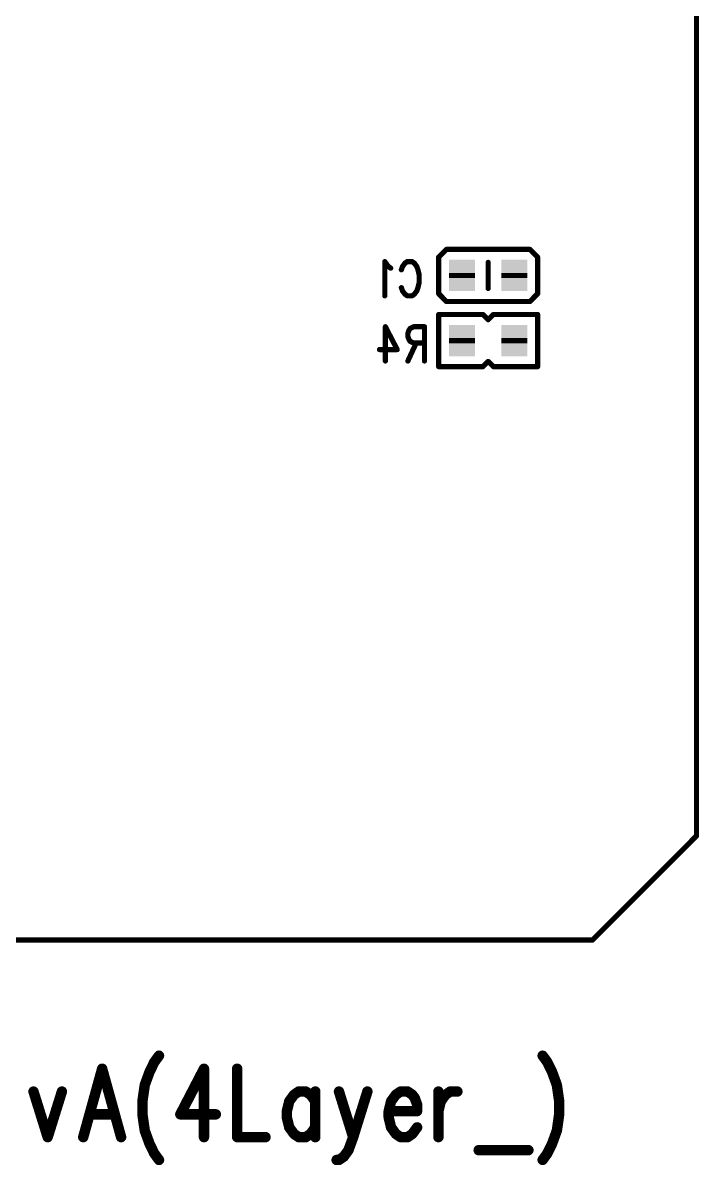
# Model space of a CAD drawing. Extents: x 99.9 to 126.1, y 95.7 to 155.
# Drawn here: x 113.07 to 126.05, y 95.68 to 117.6 of the extents above; entities that cross this region are included whole.
import ezdxf

# ---------------------------------------------------------------- set-up
doc = ezdxf.new("R2010")
doc.units = 0
doc.layers.get('0').update_dxf_attribs({"linetype": 'CONTINUOUS'})
doc.layers.add('MASK-BOTTOM_PHO', color=4, linetype='CONTINUOUS')
doc.layers.add('SILK-BOTTOM_PHO', color=5, linetype='CONTINUOUS')

# ---------------------------------------------------------------- blocks, each defined once
blk = doc.blocks.new('ROUND_1')
at = {"const_width": 0.050038}
blk.add_lwpolyline([(-0.025018, 0, 1), (0.025018, 0, 1)], format="xyb", close=True, dxfattribs=at)
blk = doc.blocks.new('ROUND_6')
at = {"const_width": 0.099948}
blk.add_lwpolyline([(-0.049974, 0, 1), (0.049974, 0, 1)], format="xyb", close=True, dxfattribs=at)
blk = doc.blocks.new('SQUARE_16')
blk.add_solid([(0.250062, 0.250062), (0.250062, -0.250062), (-0.250062, 0.250062), (-0.250062, -0.250062)])

msp = doc.modelspace()

# ---------------------------------------------------------------- linework, layer by layer
at = {"layer": 'MASK-BOTTOM_PHO'}
for points, const_width in [([(126.000002, 102.00005), (126.000002, 152.999948)], 0.100076), ([(121.499884, 112.799876), (121.499884, 112.700054)], 0.500124), ([(122.499882, 112.799876), (122.499882, 112.700054)], 0.500124), ([(121.499884, 111.45012), (121.499884, 111.549942)], 0.500124), ([(122.499882, 111.45012), (122.499882, 111.549942)], 0.500124), ([(124.000006, 100.000054), (126.000002, 102.00005)], 0.100076), ([(102.00005, 100.000054), (124.000006, 100.000054)], 0.100076), ([(115.590828, 97.656142), (115.499896, 97.46869)], 0.199898), ([(115.68176, 97.781364), (115.590828, 97.656142)], 0.199898), ([(123.045474, 97.781364), (123.136406, 97.656142)], 0.199898), ([(123.136406, 97.656142), (123.227338, 97.46869)], 0.199898), ([(114.59083, 97.531174), (114.227356, 96.218756)], 0.199898), ([(114.59083, 97.531174), (114.954558, 96.218756)], 0.199898), ([(115.499896, 97.46869), (115.408964, 97.218754)], 0.199898), ([(116.54536, 97.531174), (116.090954, 96.656144)], 0.199898), ([(116.54536, 97.531174), (116.54536, 96.218756)], 0.199898), ([(117.181884, 97.531174), (117.181884, 96.218756)], 0.199898), ([(123.227338, 97.46869), (123.31827, 97.218754)], 0.199898), ([(115.408964, 97.218754), (115.363752, 96.906334)], 0.199898), ([(123.31827, 97.218754), (123.363736, 96.906334)], 0.199898), ([(113.272824, 97.093786), (113.545366, 96.218756)], 0.199898), ([(113.818162, 97.093786), (113.545366, 96.218756)], 0.199898), ([(118.272814, 97.031302), (118.181882, 96.906334)], 0.199898), ([(118.363746, 97.093786), (118.272814, 97.031302)], 0.199898), ([(118.49989, 97.093786), (118.363746, 97.093786)], 0.199898), ([(118.590822, 97.031302), (118.49989, 97.093786)], 0.199898), ([(118.681754, 96.906334), (118.590822, 97.031302)], 0.199898), ([(118.681754, 97.093786), (118.681754, 96.218756)], 0.199898), ([(119.136414, 97.093786), (119.40921, 96.218756)], 0.199898), ([(119.681752, 97.093786), (119.40921, 96.218756)], 0.199898), ([(120.227344, 97.031302), (120.136412, 96.906334)], 0.199898), ([(120.318276, 97.093786), (120.227344, 97.031302)], 0.199898), ([(120.45442, 97.093786), (120.318276, 97.093786)], 0.199898), ([(120.545352, 97.031302), (120.45442, 97.093786)], 0.199898), ([(120.590818, 96.968818), (120.545352, 97.031302)], 0.199898), ([(121.045478, 97.093786), (121.045478, 96.218756)], 0.199898), ([(121.090944, 96.906334), (121.181876, 97.031302)], 0.199898), ([(121.181876, 97.031302), (121.272808, 97.093786)], 0.199898), ([(121.272808, 97.093786), (121.409206, 97.093786)], 0.199898), ([(115.363752, 96.906334), (115.363752, 96.656144)], 0.199898), ([(118.181882, 96.906334), (118.136416, 96.718628)], 0.199898), ([(120.136412, 96.906334), (120.090946, 96.718628)], 0.199898), ([(120.636284, 96.84385), (120.590818, 96.968818)], 0.199898), ([(120.636284, 96.718628), (120.636284, 96.84385)], 0.199898), ([(121.045478, 96.718628), (121.090944, 96.906334)], 0.199898), ([(123.363736, 96.906334), (123.363736, 96.656144)], 0.199898), ([(114.363754, 96.656144), (114.81816, 96.656144)], 0.199898), ([(115.363752, 96.656144), (115.408964, 96.343724)], 0.199898), ([(116.090954, 96.656144), (116.77269, 96.656144)], 0.199898), ([(118.136416, 96.718628), (118.136416, 96.59366)], 0.199898), ([(118.136416, 96.59366), (118.181882, 96.406208)], 0.199898), ([(120.090946, 96.718628), (120.636284, 96.718628)], 0.199898), ([(120.090946, 96.718628), (120.090946, 96.59366)], 0.199898), ([(120.090946, 96.59366), (120.136412, 96.406208)], 0.199898), ([(123.363736, 96.656144), (123.31827, 96.343724)], 0.199898), ([(115.408964, 96.343724), (115.499896, 96.093788)], 0.199898), ([(118.181882, 96.406208), (118.272814, 96.28124)], 0.199898), ([(118.590822, 96.28124), (118.681754, 96.406208)], 0.199898), ([(120.136412, 96.406208), (120.227344, 96.28124)], 0.199898), ([(120.545352, 96.28124), (120.636284, 96.406208)], 0.199898), ([(123.31827, 96.343724), (123.227338, 96.093788)], 0.199898), ([(117.181884, 96.218756), (117.727222, 96.218756)], 0.199898), ([(118.272814, 96.28124), (118.363746, 96.218756)], 0.199898), ([(118.363746, 96.218756), (118.49989, 96.218756)], 0.199898), ([(118.49989, 96.218756), (118.590822, 96.28124)], 0.199898), ([(119.40921, 96.218756), (119.318278, 95.96882)], 0.199898), ([(120.227344, 96.28124), (120.318276, 96.218756)], 0.199898), ([(120.318276, 96.218756), (120.45442, 96.218756)], 0.199898), ([(120.45442, 96.218756), (120.545352, 96.28124)], 0.199898), ([(115.499896, 96.093788), (115.590828, 95.906336)], 0.199898), ([(115.590828, 95.906336), (115.68176, 95.781368)], 0.199898), ([(119.318278, 95.96882), (119.227346, 95.843852)], 0.199898), ([(121.818146, 95.96882), (122.772678, 95.96882)], 0.199898), ([(123.136406, 95.906336), (123.045474, 95.781368)], 0.199898), ([(123.227338, 96.093788), (123.136406, 95.906336)], 0.199898), ([(119.136414, 95.781368), (119.090948, 95.781368)], 0.199898), ([(119.227346, 95.843852), (119.136414, 95.781368)], 0.199898)]:
    msp.add_lwpolyline(points, dxfattribs=dict(at, const_width=const_width))
at = {"layer": 'SILK-BOTTOM_PHO'}
for points, const_width in [([(126.000002, 102.00005), (126.000002, 152.999948)], 0.100076), ([(121.05005, 113.100104), (121.19991, 113.249964)], 0.100076), ([(121.19991, 113.249964), (122.80011, 113.249964)], 0.100076), ([(122.80011, 113.249964), (122.94997, 113.100104)], 0.100076), ([(121.05005, 112.40008), (121.05005, 113.100104)], 0.100076), ([(122.94997, 113.100104), (122.94997, 112.40008)], 0.100076), ([(120.084088, 112.921796), (120.016016, 113.015522)], 0.100076), ([(120.016016, 113.015522), (120.016016, 112.35944)], 0.100076), ([(120.129554, 112.890554), (120.084088, 112.921796)], 0.100076), ([(120.334024, 112.859312), (120.356884, 112.921796)], 0.100076), ([(120.356884, 112.921796), (120.40235, 112.98428)], 0.100076), ([(120.40235, 112.98428), (120.447816, 113.015522)], 0.100076), ([(120.447816, 113.015522), (120.538748, 113.015522)], 0.100076), ([(120.538748, 113.015522), (120.584214, 112.98428)], 0.100076), ([(120.584214, 112.98428), (120.629426, 112.921796)], 0.100076), ([(120.629426, 112.921796), (120.652286, 112.859312)], 0.100076), ([(120.652286, 112.859312), (120.674892, 112.765586)], 0.100076), ([(122.00001, 113.000028), (122.00001, 112.499902)], 0.100076), ([(120.674892, 112.609376), (120.652286, 112.51565)], 0.100076), ([(120.674892, 112.765586), (120.674892, 112.609376)], 0.100076), ([(120.356884, 112.453166), (120.334024, 112.51565)], 0.100076), ([(120.40235, 112.390682), (120.356884, 112.453166)], 0.100076), ([(120.447816, 112.35944), (120.40235, 112.390682)], 0.100076), ([(120.584214, 112.390682), (120.538748, 112.35944)], 0.100076), ([(120.629426, 112.453166), (120.584214, 112.390682)], 0.100076), ([(120.652286, 112.51565), (120.629426, 112.453166)], 0.100076), ([(121.19991, 112.249966), (121.05005, 112.40008)], 0.100076), ([(122.94997, 112.40008), (122.80011, 112.249966)], 0.100076), ([(120.538748, 112.35944), (120.447816, 112.35944)], 0.100076), ([(122.80011, 112.249966), (121.19991, 112.249966)], 0.100076), ([(121.05005, 111.000032), (121.05005, 112.00003)], 0.100076), ([(121.05005, 112.00003), (121.899934, 112.00003)], 0.100076), ([(121.899934, 112.00003), (122.00001, 111.899954)], 0.100076), ([(122.00001, 111.899954), (122.100086, 112.00003)], 0.100076), ([(122.100086, 112.00003), (122.94997, 112.00003)], 0.100076), ([(122.94997, 112.00003), (122.94997, 111.000032)], 0.100076), ([(120.027192, 111.765588), (120.254522, 111.3282)], 0.100076), ([(120.027192, 111.765588), (120.027192, 111.109252)], 0.100076), ([(120.504458, 111.734346), (120.481852, 111.703104)], 0.100076), ([(120.572784, 111.765588), (120.504458, 111.734346)], 0.100076), ([(120.777254, 111.765588), (120.572784, 111.765588)], 0.100076), ([(120.777254, 111.765588), (120.777254, 111.109252)], 0.100076), ([(120.481852, 111.703104), (120.458992, 111.64062)], 0.100076), ([(120.458992, 111.64062), (120.458992, 111.578136)], 0.100076), ([(120.458992, 111.578136), (120.481852, 111.515652)], 0.100076), ([(120.481852, 111.515652), (120.504458, 111.48441)], 0.100076), ([(120.254522, 111.3282), (119.913654, 111.3282)], 0.100076), ([(120.61825, 111.453168), (120.458992, 111.109252)], 0.100076), ([(120.504458, 111.48441), (120.572784, 111.453168)], 0.100076), ([(120.572784, 111.453168), (120.777254, 111.453168)], 0.100076), ([(122.00001, 111.100108), (121.899934, 111.000032)], 0.100076), ([(122.100086, 111.000032), (122.00001, 111.100108)], 0.100076), ([(121.899934, 111.000032), (121.05005, 111.000032)], 0.100076), ([(122.94997, 111.000032), (122.100086, 111.000032)], 0.100076), ([(124.000006, 100.000054), (126.000002, 102.00005)], 0.100076), ([(102.00005, 100.000054), (124.000006, 100.000054)], 0.100076), ([(115.590828, 97.656142), (115.499896, 97.46869)], 0.199898), ([(115.68176, 97.781364), (115.590828, 97.656142)], 0.199898), ([(123.045474, 97.781364), (123.136406, 97.656142)], 0.199898), ([(123.136406, 97.656142), (123.227338, 97.46869)], 0.199898), ([(114.59083, 97.531174), (114.227356, 96.218756)], 0.199898), ([(114.59083, 97.531174), (114.954558, 96.218756)], 0.199898), ([(115.499896, 97.46869), (115.408964, 97.218754)], 0.199898), ([(116.54536, 97.531174), (116.090954, 96.656144)], 0.199898), ([(116.54536, 97.531174), (116.54536, 96.218756)], 0.199898), ([(117.181884, 97.531174), (117.181884, 96.218756)], 0.199898), ([(123.227338, 97.46869), (123.31827, 97.218754)], 0.199898), ([(115.408964, 97.218754), (115.363752, 96.906334)], 0.199898), ([(123.31827, 97.218754), (123.363736, 96.906334)], 0.199898), ([(113.272824, 97.093786), (113.545366, 96.218756)], 0.199898), ([(113.818162, 97.093786), (113.545366, 96.218756)], 0.199898), ([(118.272814, 97.031302), (118.181882, 96.906334)], 0.199898), ([(118.363746, 97.093786), (118.272814, 97.031302)], 0.199898), ([(118.49989, 97.093786), (118.363746, 97.093786)], 0.199898), ([(118.590822, 97.031302), (118.49989, 97.093786)], 0.199898), ([(118.681754, 96.906334), (118.590822, 97.031302)], 0.199898), ([(118.681754, 97.093786), (118.681754, 96.218756)], 0.199898), ([(119.136414, 97.093786), (119.40921, 96.218756)], 0.199898), ([(119.681752, 97.093786), (119.40921, 96.218756)], 0.199898), ([(120.227344, 97.031302), (120.136412, 96.906334)], 0.199898), ([(120.318276, 97.093786), (120.227344, 97.031302)], 0.199898), ([(120.45442, 97.093786), (120.318276, 97.093786)], 0.199898), ([(120.545352, 97.031302), (120.45442, 97.093786)], 0.199898), ([(120.590818, 96.968818), (120.545352, 97.031302)], 0.199898), ([(121.045478, 97.093786), (121.045478, 96.218756)], 0.199898), ([(121.090944, 96.906334), (121.181876, 97.031302)], 0.199898), ([(121.181876, 97.031302), (121.272808, 97.093786)], 0.199898), ([(121.272808, 97.093786), (121.409206, 97.093786)], 0.199898), ([(115.363752, 96.906334), (115.363752, 96.656144)], 0.199898), ([(118.181882, 96.906334), (118.136416, 96.718628)], 0.199898), ([(120.136412, 96.906334), (120.090946, 96.718628)], 0.199898), ([(120.636284, 96.84385), (120.590818, 96.968818)], 0.199898), ([(120.636284, 96.718628), (120.636284, 96.84385)], 0.199898), ([(121.045478, 96.718628), (121.090944, 96.906334)], 0.199898), ([(123.363736, 96.906334), (123.363736, 96.656144)], 0.199898), ([(114.363754, 96.656144), (114.81816, 96.656144)], 0.199898), ([(115.363752, 96.656144), (115.408964, 96.343724)], 0.199898), ([(116.090954, 96.656144), (116.77269, 96.656144)], 0.199898), ([(118.136416, 96.718628), (118.136416, 96.59366)], 0.199898), ([(118.136416, 96.59366), (118.181882, 96.406208)], 0.199898), ([(120.090946, 96.718628), (120.636284, 96.718628)], 0.199898), ([(120.090946, 96.718628), (120.090946, 96.59366)], 0.199898), ([(120.090946, 96.59366), (120.136412, 96.406208)], 0.199898), ([(123.363736, 96.656144), (123.31827, 96.343724)], 0.199898), ([(115.408964, 96.343724), (115.499896, 96.093788)], 0.199898), ([(118.181882, 96.406208), (118.272814, 96.28124)], 0.199898), ([(118.590822, 96.28124), (118.681754, 96.406208)], 0.199898), ([(120.136412, 96.406208), (120.227344, 96.28124)], 0.199898), ([(120.545352, 96.28124), (120.636284, 96.406208)], 0.199898), ([(123.31827, 96.343724), (123.227338, 96.093788)], 0.199898), ([(117.181884, 96.218756), (117.727222, 96.218756)], 0.199898), ([(118.272814, 96.28124), (118.363746, 96.218756)], 0.199898), ([(118.363746, 96.218756), (118.49989, 96.218756)], 0.199898), ([(118.49989, 96.218756), (118.590822, 96.28124)], 0.199898), ([(119.40921, 96.218756), (119.318278, 95.96882)], 0.199898), ([(120.227344, 96.28124), (120.318276, 96.218756)], 0.199898), ([(120.318276, 96.218756), (120.45442, 96.218756)], 0.199898), ([(120.45442, 96.218756), (120.545352, 96.28124)], 0.199898), ([(115.499896, 96.093788), (115.590828, 95.906336)], 0.199898), ([(115.590828, 95.906336), (115.68176, 95.781368)], 0.199898), ([(119.318278, 95.96882), (119.227346, 95.843852)], 0.199898), ([(121.818146, 95.96882), (122.772678, 95.96882)], 0.199898), ([(123.136406, 95.906336), (123.045474, 95.781368)], 0.199898), ([(123.227338, 96.093788), (123.136406, 95.906336)], 0.199898), ([(119.136414, 95.781368), (119.090948, 95.781368)], 0.199898), ([(119.227346, 95.843852), (119.136414, 95.781368)], 0.199898)]:
    msp.add_lwpolyline(points, dxfattribs=dict(at, const_width=const_width))

# ---------------------------------------------------------------- block references
at = {"layer": 'MASK-BOTTOM_PHO'}
for name, p in [('SQUARE_16', (121.499884, 112.799876)), ('SQUARE_16', (121.499884, 112.700054)), ('SQUARE_16', (122.499882, 112.799876)), ('SQUARE_16', (122.499882, 112.700054)), ('SQUARE_16', (121.499884, 111.549942)), ('SQUARE_16', (122.499882, 111.549942)), ('SQUARE_16', (121.499884, 111.45012)), ('SQUARE_16', (122.499882, 111.45012)), ('ROUND_1', (126.000002, 102.00005)), ('ROUND_1', (124.000006, 100.000054)), ('ROUND_6', (115.590828, 97.656142)), ('ROUND_6', (115.68176, 97.781364)), ('ROUND_6', (123.045474, 97.781364)), ('ROUND_6', (123.136406, 97.656142)), ('ROUND_6', (114.59083, 97.531174)), ('ROUND_6', (114.59083, 97.531174)), ('ROUND_6', (115.499896, 97.46869)), ('ROUND_6', (116.54536, 97.531174)), ('ROUND_6', (116.54536, 97.531174)), ('ROUND_6', (117.181884, 97.531174)), ('ROUND_6', (123.227338, 97.46869)), ('ROUND_6', (115.408964, 97.218754)), ('ROUND_6', (115.408964, 97.218754)), ('ROUND_6', (123.31827, 97.218754)), ('ROUND_6', (113.272824, 97.093786)), ('ROUND_6', (113.818162, 97.093786)), ('ROUND_6', (118.272814, 97.031302)), ('ROUND_6', (118.363746, 97.093786)), ('ROUND_6', (118.49989, 97.093786)), ('ROUND_6', (118.590822, 97.031302)), ('ROUND_6', (118.681754, 97.093786)), ('ROUND_6', (119.136414, 97.093786)), ('ROUND_6', (119.681752, 97.093786)), ('ROUND_6', (120.227344, 97.031302)), ('ROUND_6', (120.318276, 97.093786)), ('ROUND_6', (120.45442, 97.093786)), ('ROUND_6', (120.545352, 97.031302)), ('ROUND_6', (121.045478, 97.093786)), ('ROUND_6', (121.181876, 97.031302)), ('ROUND_6', (121.272808, 97.093786)), ('ROUND_6', (121.409206, 97.093786)), ('ROUND_6', (115.363752, 96.906334)), ('ROUND_6', (118.181882, 96.906334)), ('ROUND_6', (118.681754, 96.906334)), ('ROUND_6', (120.136412, 96.906334)), ('ROUND_6', (120.590818, 96.968818)), ('ROUND_6', (120.636284, 96.84385)), ('ROUND_6', (121.090944, 96.906334)), ('ROUND_6', (123.363736, 96.906334)), ('ROUND_6', (114.363754, 96.656144)), ('ROUND_6', (114.81816, 96.656144)), ('ROUND_6', (115.363752, 96.656144)), ('ROUND_6', (116.090954, 96.656144)), ('ROUND_6', (116.77269, 96.656144)), ('ROUND_6', (118.136416, 96.718628)), ('ROUND_6', (118.136416, 96.59366)), ('ROUND_6', (120.090946, 96.718628)), ('ROUND_6', (120.090946, 96.718628)), ('ROUND_6', (120.090946, 96.59366)), ('ROUND_6', (120.636284, 96.718628)), ('ROUND_6', (121.045478, 96.718628)), ('ROUND_6', (123.363736, 96.656144)), ('ROUND_6', (115.408964, 96.343724)), ('ROUND_6', (115.408964, 96.343724)), ('ROUND_6', (118.181882, 96.406208)), ('ROUND_6', (118.681754, 96.406208)), ('ROUND_6', (120.136412, 96.406208)), ('ROUND_6', (120.636284, 96.406208)), ('ROUND_6', (123.31827, 96.343724)), ('ROUND_6', (113.545366, 96.218756)), ('ROUND_6', (113.545366, 96.218756)), ('ROUND_6', (114.227356, 96.218756)), ('ROUND_6', (114.954558, 96.218756)), ('ROUND_6', (116.54536, 96.218756)), ('ROUND_6', (117.181884, 96.218756)), ('ROUND_6', (117.727222, 96.218756)), ('ROUND_6', (118.272814, 96.28124)), ('ROUND_6', (118.363746, 96.218756)), ('ROUND_6', (118.49989, 96.218756)), ('ROUND_6', (118.590822, 96.28124)), ('ROUND_6', (118.681754, 96.218756)), ('ROUND_6', (119.40921, 96.218756)), ('ROUND_6', (119.40921, 96.218756)), ('ROUND_6', (120.227344, 96.28124)), ('ROUND_6', (120.318276, 96.218756)), ('ROUND_6', (120.45442, 96.218756)), ('ROUND_6', (120.545352, 96.28124)), ('ROUND_6', (121.045478, 96.218756)), ('ROUND_6', (115.499896, 96.093788)), ('ROUND_6', (115.590828, 95.906336)), ('ROUND_6', (119.318278, 95.96882)), ('ROUND_6', (121.818146, 95.96882)), ('ROUND_6', (122.772678, 95.96882)), ('ROUND_6', (123.136406, 95.906336)), ('ROUND_6', (123.227338, 96.093788)), ('ROUND_6', (115.68176, 95.781368)), ('ROUND_6', (119.090948, 95.781368)), ('ROUND_6', (119.136414, 95.781368)), ('ROUND_6', (119.227346, 95.843852)), ('ROUND_6', (123.045474, 95.781368))]:
    msp.add_blockref(name, p, dxfattribs=at)
at = {"layer": 'SILK-BOTTOM_PHO'}
for name, p in [('ROUND_1', (121.19991, 113.249964)), ('ROUND_1', (122.80011, 113.249964)), ('ROUND_1', (121.05005, 113.100104)), ('ROUND_1', (122.94997, 113.100104)), ('ROUND_1', (120.016016, 113.015522)), ('ROUND_1', (120.084088, 112.921796)), ('ROUND_1', (120.129554, 112.890554)), ('ROUND_1', (120.334024, 112.859312)), ('ROUND_1', (120.356884, 112.921796)), ('ROUND_1', (120.40235, 112.98428)), ('ROUND_1', (120.447816, 113.015522)), ('ROUND_1', (120.538748, 113.015522)), ('ROUND_1', (120.584214, 112.98428)), ('ROUND_1', (120.629426, 112.921796)), ('ROUND_1', (120.652286, 112.859312)), ('ROUND_1', (122.00001, 113.000028)), ('ROUND_1', (120.674892, 112.765586)), ('ROUND_1', (120.674892, 112.609376)), ('ROUND_1', (120.334024, 112.51565)), ('ROUND_1', (120.356884, 112.453166)), ('ROUND_1', (120.40235, 112.390682)), ('ROUND_1', (120.584214, 112.390682)), ('ROUND_1', (120.629426, 112.453166)), ('ROUND_1', (120.652286, 112.51565)), ('ROUND_1', (121.05005, 112.40008)), ('ROUND_1', (122.00001, 112.499902)), ('ROUND_1', (122.94997, 112.40008)), ('ROUND_1', (120.016016, 112.35944)), ('ROUND_1', (120.447816, 112.35944)), ('ROUND_1', (120.538748, 112.35944)), ('ROUND_1', (121.19991, 112.249966)), ('ROUND_1', (121.19991, 112.249966)), ('ROUND_1', (122.80011, 112.249966)), ('ROUND_1', (121.05005, 112.00003)), ('ROUND_1', (121.899934, 112.00003)), ('ROUND_1', (122.100086, 112.00003)), ('ROUND_1', (122.94997, 112.00003)), ('ROUND_1', (122.94997, 112.00003)), ('ROUND_1', (120.027192, 111.765588)), ('ROUND_1', (120.027192, 111.765588)), ('ROUND_1', (120.504458, 111.734346)), ('ROUND_1', (120.572784, 111.765588)), ('ROUND_1', (120.777254, 111.765588)), ('ROUND_1', (120.777254, 111.765588)), ('ROUND_1', (122.00001, 111.899954)), ('ROUND_1', (120.458992, 111.64062)), ('ROUND_1', (120.458992, 111.578136)), ('ROUND_1', (120.481852, 111.703104)), ('ROUND_1', (120.481852, 111.515652)), ('ROUND_1', (119.913654, 111.3282)), ('ROUND_1', (120.254522, 111.3282)), ('ROUND_1', (120.504458, 111.48441)), ('ROUND_1', (120.572784, 111.453168)), ('ROUND_1', (120.61825, 111.453168)), ('ROUND_1', (120.777254, 111.453168)), ('ROUND_1', (120.027192, 111.109252)), ('ROUND_1', (120.458992, 111.109252)), ('ROUND_1', (120.777254, 111.109252)), ('ROUND_1', (122.00001, 111.100108)), ('ROUND_1', (121.05005, 111.000032)), ('ROUND_1', (121.899934, 111.000032)), ('ROUND_1', (122.100086, 111.000032)), ('ROUND_1', (122.94997, 111.000032)), ('ROUND_1', (126.000002, 102.00005)), ('ROUND_1', (124.000006, 100.000054)), ('ROUND_6', (115.590828, 97.656142)), ('ROUND_6', (115.68176, 97.781364)), ('ROUND_6', (123.045474, 97.781364)), ('ROUND_6', (123.136406, 97.656142)), ('ROUND_6', (114.59083, 97.531174)), ('ROUND_6', (114.59083, 97.531174)), ('ROUND_6', (115.499896, 97.46869)), ('ROUND_6', (116.54536, 97.531174)), ('ROUND_6', (116.54536, 97.531174)), ('ROUND_6', (117.181884, 97.531174)), ('ROUND_6', (123.227338, 97.46869)), ('ROUND_6', (115.408964, 97.218754)), ('ROUND_6', (115.408964, 97.218754)), ('ROUND_6', (123.31827, 97.218754)), ('ROUND_6', (113.272824, 97.093786)), ('ROUND_6', (113.818162, 97.093786)), ('ROUND_6', (118.272814, 97.031302)), ('ROUND_6', (118.363746, 97.093786)), ('ROUND_6', (118.49989, 97.093786)), ('ROUND_6', (118.590822, 97.031302)), ('ROUND_6', (118.681754, 97.093786)), ('ROUND_6', (119.136414, 97.093786)), ('ROUND_6', (119.681752, 97.093786)), ('ROUND_6', (120.227344, 97.031302)), ('ROUND_6', (120.318276, 97.093786)), ('ROUND_6', (120.45442, 97.093786)), ('ROUND_6', (120.545352, 97.031302)), ('ROUND_6', (121.045478, 97.093786)), ('ROUND_6', (121.181876, 97.031302)), ('ROUND_6', (121.272808, 97.093786)), ('ROUND_6', (121.409206, 97.093786)), ('ROUND_6', (115.363752, 96.906334)), ('ROUND_6', (118.181882, 96.906334)), ('ROUND_6', (118.681754, 96.906334)), ('ROUND_6', (120.136412, 96.906334)), ('ROUND_6', (120.590818, 96.968818)), ('ROUND_6', (120.636284, 96.84385)), ('ROUND_6', (121.090944, 96.906334)), ('ROUND_6', (123.363736, 96.906334)), ('ROUND_6', (114.363754, 96.656144)), ('ROUND_6', (114.81816, 96.656144)), ('ROUND_6', (115.363752, 96.656144)), ('ROUND_6', (116.090954, 96.656144)), ('ROUND_6', (116.77269, 96.656144)), ('ROUND_6', (118.136416, 96.718628)), ('ROUND_6', (118.136416, 96.59366)), ('ROUND_6', (120.090946, 96.718628)), ('ROUND_6', (120.090946, 96.718628)), ('ROUND_6', (120.090946, 96.59366)), ('ROUND_6', (120.636284, 96.718628)), ('ROUND_6', (121.045478, 96.718628)), ('ROUND_6', (123.363736, 96.656144)), ('ROUND_6', (115.408964, 96.343724)), ('ROUND_6', (115.408964, 96.343724)), ('ROUND_6', (118.181882, 96.406208)), ('ROUND_6', (118.681754, 96.406208)), ('ROUND_6', (120.136412, 96.406208)), ('ROUND_6', (120.636284, 96.406208)), ('ROUND_6', (123.31827, 96.343724)), ('ROUND_6', (113.545366, 96.218756)), ('ROUND_6', (113.545366, 96.218756)), ('ROUND_6', (114.227356, 96.218756)), ('ROUND_6', (114.954558, 96.218756)), ('ROUND_6', (116.54536, 96.218756)), ('ROUND_6', (117.181884, 96.218756)), ('ROUND_6', (117.727222, 96.218756)), ('ROUND_6', (118.272814, 96.28124)), ('ROUND_6', (118.363746, 96.218756)), ('ROUND_6', (118.49989, 96.218756)), ('ROUND_6', (118.590822, 96.28124)), ('ROUND_6', (118.681754, 96.218756)), ('ROUND_6', (119.40921, 96.218756)), ('ROUND_6', (119.40921, 96.218756)), ('ROUND_6', (120.227344, 96.28124)), ('ROUND_6', (120.318276, 96.218756)), ('ROUND_6', (120.45442, 96.218756)), ('ROUND_6', (120.545352, 96.28124)), ('ROUND_6', (121.045478, 96.218756)), ('ROUND_6', (115.499896, 96.093788)), ('ROUND_6', (115.590828, 95.906336)), ('ROUND_6', (119.318278, 95.96882)), ('ROUND_6', (121.818146, 95.96882)), ('ROUND_6', (122.772678, 95.96882)), ('ROUND_6', (123.136406, 95.906336)), ('ROUND_6', (123.227338, 96.093788)), ('ROUND_6', (115.68176, 95.781368)), ('ROUND_6', (119.090948, 95.781368)), ('ROUND_6', (119.136414, 95.781368)), ('ROUND_6', (119.227346, 95.843852)), ('ROUND_6', (123.045474, 95.781368))]:
    msp.add_blockref(name, p, dxfattribs=at)

doc.saveas('drawing.dxf')
